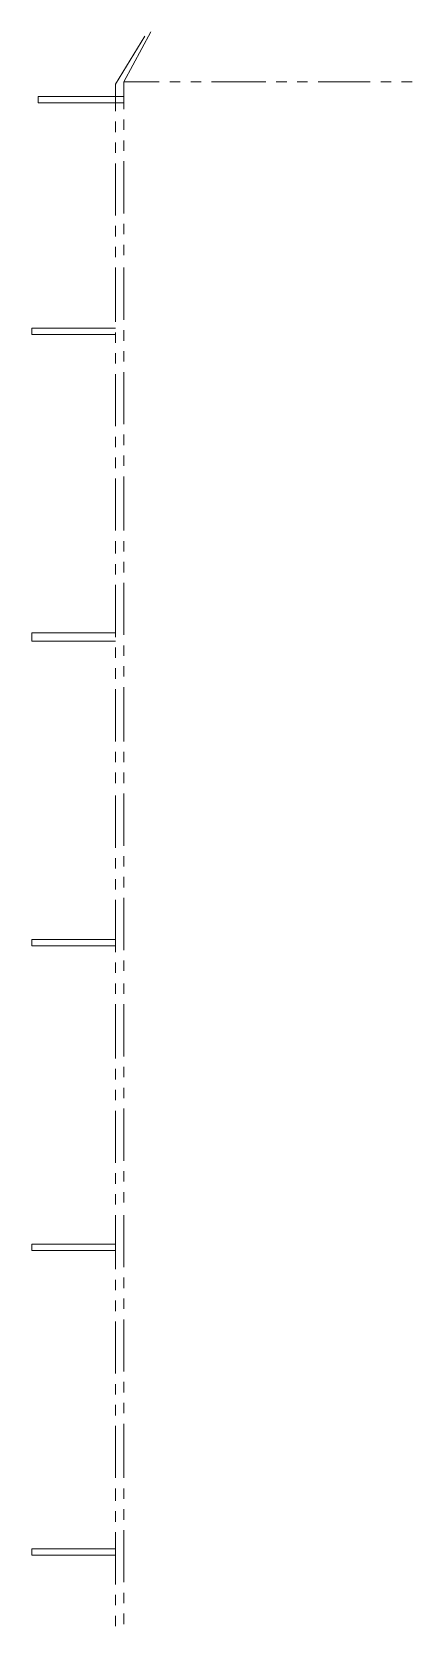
# Model space of a CAD drawing. Header units: millimetres. Extents: x 29 to 95071, y 20 to 67221.
# Drawn here: x 30041 to 30943, y 39186 to 42973 of the extents above; entities that cross this region are included whole.
import ezdxf

# ---------------------------------------------------------------- set-up
doc = ezdxf.new("R2010")
doc.units = ezdxf.units.MM

msp = doc.modelspace()

# ---------------------------------------------------------------- linework, layer by layer
at = {"color": 7, "lineweight": 0}
for points in [[(30239.2, 42849.2), (30308.6, 42963.2)], [(30259.1, 42854.2), (30323.5, 42973.2)], [(30239.2, 42784.8), (30239.2, 42849.2)], [(30259.1, 42789.8), (30259.1, 42854.2)], [(30259.1, 42854.2), (30343.3, 42854.2)], [(30368.1, 42854.2), (30392.9, 42854.2)], [(30417.7, 42854.2), (30442.4, 42854.2)], [(30467.2, 42854.2), (30596.1, 42854.2)], [(30620.9, 42854.2), (30645.7, 42854.2)], [(30670.4, 42854.2), (30695.2, 42854.2)], [(30720, 42854.2), (30843.9, 42854.2)], [(30868.7, 42854.2), (30893.5, 42854.2)], [(30918.3, 42854.2), (30943.1, 42854.2)], [(30259.1, 42819.5), (30055.8, 42819.5), (30055.8, 42804.6), (30259.1, 42804.6)], [(30239.2, 42735.2), (30239.2, 42760)], [(30259.1, 42740.2), (30259.1, 42765)], [(30259.1, 42690.6), (30259.1, 42715.4)], [(30239.2, 42685.7), (30239.2, 42710.5)], [(30239.2, 42537), (30239.2, 42660.9)], [(30259.1, 42541.9), (30259.1, 42665.8)], [(30239.2, 42487.4), (30239.2, 42512.2)], [(30259.1, 42492.4), (30259.1, 42517.2)], [(30239.2, 42437.8), (30239.2, 42462.6)], [(30259.1, 42442.8), (30259.1, 42467.6)], [(30239.2, 42284.2), (30239.2, 42413.1)], [(30259.1, 42289.2), (30259.1, 42413.1)], [(30239.2, 42269.3), (30041, 42269.3), (30041, 42254.5), (30239.2, 42254.5)], [(30259.1, 42239.6), (30259.1, 42264.4)], [(30239.2, 42234.6), (30239.2, 42259.4)], [(30239.2, 42185.1), (30239.2, 42209.8)], [(30259.1, 42190), (30259.1, 42214.8)], [(30239.2, 42036.4), (30239.2, 42160.3)], [(30259.1, 42041.3), (30259.1, 42165.2)], [(30239.2, 41986.8), (30239.2, 42011.6)], [(30259.1, 41991.8), (30259.1, 42016.5)], [(30239.2, 41937.2), (30239.2, 41962)], [(30259.1, 41942.2), (30259.1, 41967)], [(30239.2, 41788.5), (30239.2, 41912.5)], [(30259.1, 41788.5), (30259.1, 41917.4)], [(30239.2, 41734), (30239.2, 41763.8)], [(30259.1, 41739), (30259.1, 41763.8)], [(30239.2, 41684.5), (30239.2, 41709.2)], [(30259.1, 41689.4), (30259.1, 41714.2)], [(30239.2, 41535.8), (30239.2, 41659.7)], [(30259.1, 41540.7), (30259.1, 41664.6)], [(30239.2, 41545.7), (30041, 41545.7), (30041, 41525.8), (30239.2, 41525.8)], [(30239.2, 41486.2), (30239.2, 41511)], [(30259.1, 41491.1), (30259.1, 41515.9)], [(30259.1, 41441.6), (30259.1, 41466.4)], [(30239.2, 41436.6), (30239.2, 41461.4)], [(30239.2, 41287.9), (30239.2, 41411.8)], [(30259.1, 41287.9), (30259.1, 41416.8)], [(30239.2, 41238.4), (30239.2, 41263.1)], [(30259.1, 41238.4), (30259.1, 41263.1)], [(30239.2, 41188.8), (30239.2, 41213.6)], [(30259.1, 41188.8), (30259.1, 41213.6)], [(30259.1, 41040.1), (30259.1, 41164)], [(30239.2, 41035.1), (30239.2, 41159.1)], [(30259.1, 40990.5), (30259.1, 41015.3)], [(30239.2, 40985.6), (30239.2, 41010.4)], [(30239.2, 40936), (30239.2, 40960.8)], [(30259.1, 40941), (30259.1, 40965.8)], [(30239.2, 40787.3), (30239.2, 40911.2)], [(30259.1, 40792.3), (30259.1, 40916.2)], [(30239.2, 40817.1), (30041, 40817.1), (30041, 40802.2), (30239.2, 40802.2)], [(30239.2, 40737.8), (30239.2, 40762.5)], [(30259.1, 40742.7), (30259.1, 40767.5)], [(30239.2, 40688.2), (30239.2, 40713)], [(30259.1, 40688.2), (30259.1, 40713)], [(30239.2, 40534.5), (30239.2, 40663.4)], [(30259.1, 40539.5), (30259.1, 40663.4)], [(30239.2, 40485), (30239.2, 40509.8)], [(30259.1, 40489.9), (30259.1, 40514.7)], [(30239.2, 40435.4), (30239.2, 40460.2)], [(30259.1, 40440.4), (30259.1, 40465.1)], [(30239.2, 40286.7), (30239.2, 40410.6)], [(30259.1, 40291.7), (30259.1, 40415.6)], [(30239.2, 40237.1), (30239.2, 40261.9)], [(30259.1, 40242.1), (30259.1, 40266.9)], [(30259.1, 40192.5), (30259.1, 40217.3)], [(30239.2, 40187.6), (30239.2, 40212.4)], [(30239.2, 40033.9), (30239.2, 40162.8)], [(30259.1, 40038.9), (30259.1, 40162.8)], [(30239.2, 40093.4), (30041, 40093.4), (30041, 40078.5), (30239.2, 40078.5)], [(30239.2, 39984.4), (30239.2, 40009.1)], [(30259.1, 39989.3), (30259.1, 40014.1)], [(30239.2, 39934.8), (30239.2, 39959.6)], [(30259.1, 39939.8), (30259.1, 39964.5)], [(30259.1, 39791.1), (30259.1, 39915)], [(30239.2, 39786.1), (30239.2, 39910)], [(30259.1, 39741.5), (30259.1, 39766.3)], [(30239.2, 39736.5), (30239.2, 39761.3)], [(30239.2, 39687), (30239.2, 39711.7)], [(30259.1, 39691.9), (30259.1, 39716.7)], [(30239.2, 39538.3), (30239.2, 39662.2)], [(30259.1, 39538.3), (30259.1, 39667.1)], [(30239.2, 39483.7), (30239.2, 39513.5)], [(30259.1, 39488.7), (30259.1, 39513.5)], [(30239.2, 39434.2), (30239.2, 39459)], [(30259.1, 39439.1), (30259.1, 39463.9)], [(30239.2, 39285.5), (30239.2, 39409.4)], [(30259.1, 39290.4), (30259.1, 39414.4)], [(30041, 39354.9), (30041, 39369.7), (30239.2, 39369.7)], [(30041, 39354.9), (30239.2, 39354.9)], [(30239.2, 39235.9), (30239.2, 39260.7)], [(30259.1, 39240.9), (30259.1, 39265.7)], [(30239.2, 39186.4), (30239.2, 39211.1)], [(30259.1, 39191.3), (30259.1, 39216.1)]]:
    msp.add_lwpolyline(points, dxfattribs=at)

doc.saveas('drawing.dxf')
